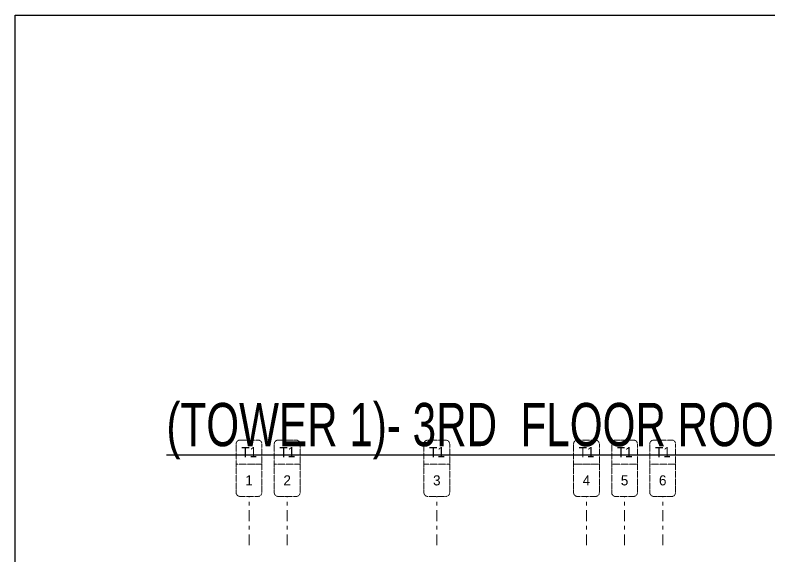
# Model space of a CAD drawing. Header units: millimetres. Extents: x 1078357 to 2594950, y -5122486 to -4636555.
# Drawn here: x 1346322 to 1372551, y -4655802 to -4636994 of the extents above; entities that cross this region are included whole.
import ezdxf
from ezdxf.enums import TextEntityAlignment as Align

# ---------------------------------------------------------------- set-up
doc = ezdxf.new("R2010")
doc.units = ezdxf.units.MM
doc.linetypes.add('DGN STYLE 7', pattern=[8.34, 3.75, -1.67, 1.25, -1.67])
for name, color, linetype, lineweight in [('Boundary', 40, 'Continuous', 30), ('GRID LINE', 8, 'Continuous', 0), ('GRID NO', 8, 'DGN STYLE 7', 13)]:
    doc.layers.add(name, color=color, linetype=linetype, lineweight=lineweight)
doc.layers.add('S TEXT', color=7, linetype='Continuous')
doc.styles.add('SANSSERIF', font='sas_____.pfb')
doc.styles.get("Standard").update_dxf_attribs({"font": 'Adani Regular.ttf', "height": 500})

# ---------------------------------------------------------------- blocks, each defined once
blk = doc.blocks.new('Tower grid nomenclature-ex')
at = {"layer": 'GRID NO'}
blk.add_lwpolyline([(-1250, -600), (1750, -600, 0.414214), (2000, -350), (2000, 750, 0.414214), (1750, 1000), (-1250, 1000, 0.414214), (-1500, 750), (-1500, -350, 0.414214)], format="xyb", close=True, dxfattribs=at)
blk.add_lwpolyline([(0, 1000), (0, -600)], dxfattribs=at)
at = {"layer": 'GRID NO', "flags": 8}
for p in [(-1235, 400), (1788, 400)]:
    blk.add_attdef('GRID', text='', height=625, dxfattribs=at).set_placement(p, align=Align.MIDDLE_CENTER)

msp = doc.modelspace()

# ---------------------------------------------------------------- linework, layer by layer
at = {"layer": 'Boundary', "ltscale": 700, "elevation": 0}
msp.add_lwpolyline([(1346322.5, -4636994.1), (1453025, -4636994.1), (1453025, -4686048.4), (1346322.5, -4686048.4)], close=True, dxfattribs=at)
at = {"layer": 'GRID LINE', "linetype": 'DGN STYLE 7', "ltscale": 100, "elevation": 0}
for points in [[(1354451.2, -4655394), (1354451.2, -4653705.1)], [(1355776.2, -4655394), (1355776.2, -4653705.1)], [(1360976.2, -4655394), (1360976.2, -4653705.1)], [(1366176.2, -4655394), (1366176.2, -4653705.1)], [(1367501.2, -4655394), (1367501.2, -4653705.1)], [(1368826.2, -4655394), (1368826.2, -4653705.1)]]:
    msp.add_lwpolyline(points, dxfattribs=at)

# ---------------------------------------------------------------- block references
at = {"layer": 'GRID NO'}
ref = msp.add_blockref('Tower grid nomenclature-ex', (1354339.2, -4652585.1, 0), dxfattribs=dict(at, xscale=0.56, yscale=0.56, zscale=0.56, rotation=270))
ref.add_attrib('GRID', '1', dxfattribs={"height": 350}).set_placement((1354451.2, -4653145.1, 0), align=Align.MIDDLE_CENTER)
ref.add_attrib('GRID', 'T1', dxfattribs={"height": 350}).set_placement((1354457.1, -4652165.1, 0), align=Align.MIDDLE_CENTER)
ref = msp.add_blockref('Tower grid nomenclature-ex', (1355664.2, -4652585.1, 0), dxfattribs=dict(at, xscale=0.56, yscale=0.56, zscale=0.56, rotation=270))
ref.add_attrib('GRID', '2', dxfattribs={"height": 350}).set_placement((1355776.2, -4653145.1, 0), align=Align.MIDDLE_CENTER)
ref.add_attrib('GRID', 'T1', dxfattribs={"height": 350}).set_placement((1355782.1, -4652165.1, 0), align=Align.MIDDLE_CENTER)
ref = msp.add_blockref('Tower grid nomenclature-ex', (1360864.2, -4652585.1, 0), dxfattribs=dict(at, xscale=0.56, yscale=0.56, zscale=0.56, rotation=270))
ref.add_attrib('GRID', '3', dxfattribs={"height": 350}).set_placement((1360976.2, -4653145.1, 0), align=Align.MIDDLE_CENTER)
ref.add_attrib('GRID', 'T1', dxfattribs={"height": 350}).set_placement((1360982.1, -4652165.1, 0), align=Align.MIDDLE_CENTER)
ref = msp.add_blockref('Tower grid nomenclature-ex', (1366064.2, -4652585.1, 0), dxfattribs=dict(at, xscale=0.56, yscale=0.56, zscale=0.56, rotation=270))
ref.add_attrib('GRID', '4', dxfattribs={"height": 350}).set_placement((1366176.2, -4653145.1, 0), align=Align.MIDDLE_CENTER)
ref.add_attrib('GRID', 'T1', dxfattribs={"height": 350}).set_placement((1366182.1, -4652165.1, 0), align=Align.MIDDLE_CENTER)
ref = msp.add_blockref('Tower grid nomenclature-ex', (1367389.2, -4652585.1, 0), dxfattribs=dict(at, xscale=0.56, yscale=0.56, zscale=0.56, rotation=270))
ref.add_attrib('GRID', '5', dxfattribs={"height": 350}).set_placement((1367501.2, -4653145.1, 0), align=Align.MIDDLE_CENTER)
ref.add_attrib('GRID', 'T1', dxfattribs={"height": 350}).set_placement((1367507.1, -4652165.1, 0), align=Align.MIDDLE_CENTER)
ref = msp.add_blockref('Tower grid nomenclature-ex', (1368714.2, -4652585.1, 0), dxfattribs=dict(at, xscale=0.56, yscale=0.56, zscale=0.56, rotation=270))
ref.add_attrib('GRID', '6', dxfattribs={"height": 350}).set_placement((1368826.2, -4653145.1, 0), align=Align.MIDDLE_CENTER)
ref.add_attrib('GRID', 'T1', dxfattribs={"height": 350}).set_placement((1368832.1, -4652165.1, 0), align=Align.MIDDLE_CENTER)

# ---------------------------------------------------------------- texts
at = {"layer": 'S TEXT', "color": 1, "extrusion": (-1.33677e-08, 3.74197e-09, 1), "style": 'SANSSERIF', "width": 0.7}
msp.add_text('%%U(TOWER 1)- 3RD  FLOOR ROOF SLAB', height=1500, dxfattribs=at).set_placement((1351582.1, -4651958.3, 0.2))

doc.saveas('drawing.dxf')
